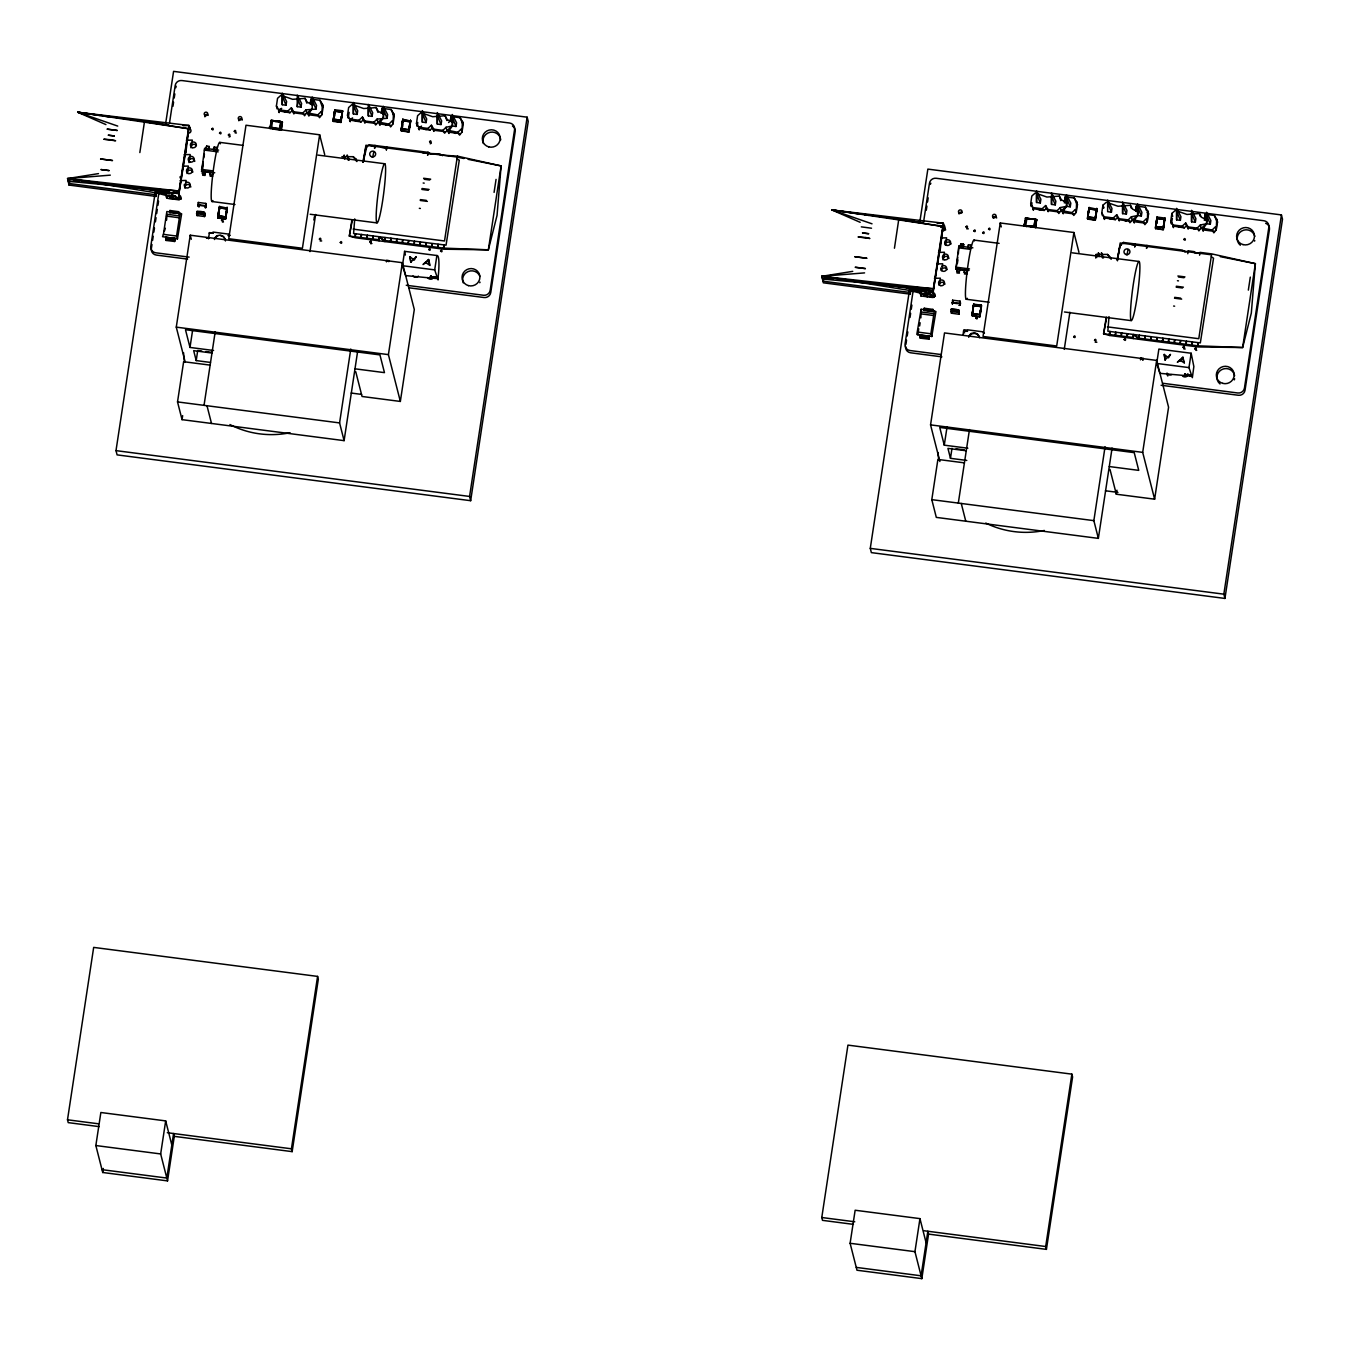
<?xml version="1.0" encoding="UTF-8"?>
<svg xmlns="http://www.w3.org/2000/svg" width="1350" height="1350" viewBox="0 0 1350 1350"><rect width="100%" height="100%" fill="white"/><g stroke="black" fill="none" stroke-linecap="round" stroke-linejoin="round"><path stroke-width="1.5" d="M282.268 104.726L282.285 96.204L286.048 105.216L282.268 104.726L282.302 93.234L286.605 101.537L286.048 105.216M297.236 106.667L297.253 98.145L301.016 107.156L297.236 106.667L297.793 102.988M312.204 108.608L307.344 112.826L308.931 116.066L308.728 113.721L312.204 108.608L312.221 100.086L315.984 109.097L306.011 109.856L302.839 112.961L293.76 111.78L291.364 107.831L287.871 111.021L278.792 109.839L276.413 105.992L277.543 98.314L281.002 95.242L292.646 99.326L305.049 98.364L307.176 102.161L312.761 104.929L310.939 99.124L320.017 100.305L322.363 104.153L323.173 107.021L321.907 114.682L319.511 117.72L317.807 114.902L306.754 112.742L304.543 115.779L302.839 112.961M353.363 113.94L353.379 105.418L357.142 114.429L353.363 113.94L353.396 102.448L357.699 110.751L357.142 114.429M368.331 115.881L368.348 107.359L372.111 116.37L368.331 115.881L368.364 104.389L372.668 112.691L372.111 116.37M422.331 122.124L422.331 113.602L426.111 122.614L422.331 122.124L422.364 110.633L426.668 118.952L426.111 122.614M437.299 124.065L437.299 115.543L441.062 124.554L437.299 124.065L437.333 112.573L441.636 120.876L441.062 124.554M1036.547 202.466L1036.547 193.928L1040.327 202.956L1036.547 202.466L1036.581 190.974L1040.884 199.277L1040.327 202.956M1051.515 204.407L1051.515 195.868L1055.278 204.896L1051.515 204.407L1051.549 192.898L1055.852 201.218L1055.278 204.896M1122.609 213.621L1122.626 205.082L1126.389 214.093L1122.609 213.621L1122.643 202.112L1126.946 210.431L1126.389 214.093M1176.609 219.864L1176.609 211.343L1180.372 220.354L1176.609 219.864L1176.643 208.373L1180.929 216.675L1180.372 220.354M1191.578 221.805L1191.578 213.283L1195.341 222.294L1191.578 221.805L1191.611 210.313L1195.897 218.616L1195.341 222.294M983.441 332.049L983.694 333.197M432.405 277.847L432.202 276.834L432.911 277.965M1186.971 375.84L1186.481 374.574L1187.511 375.907A3.578 3.476 -14.3 0 1 1182.533 376.009M205.791 207.461L205.571 207.512A13.348 12.943 -14.3 0 1 204.947 207.579L205.943 207.461L205.791 203.428L198.315 202.449L198.737 206.618A13.348 12.943 -14.3 0 0 199.344 206.854M960.559 302.923L960.154 305.201L960.069 301.151L952.594 300.189L952.408 304.104M165.847 238.191L174.42 240.131L165.611 239.068L174.521 238.359L174.673 241.481L165.966 240.418L165.847 237.246L174.656 238.461L174.757 240.182L166.067 239.051L165.847 237.246M185.828 152.803L188.983 127.44L190.299 128.385L189.017 125.466L77.676 112.219L105.924 124.588M920.126 335.914L928.699 337.854L919.89 336.791L928.8 336.099L928.935 339.204L920.244 338.141L920.126 334.969L928.918 336.184L929.019 337.922L920.346 336.774L920.126 334.969M940.106 250.526L943.262 225.163L944.578 226.125L940.663 227.34M217.991 215.932L219.206 207.832L226.884 208.879L225.653 216.878L217.991 215.932L219.206 207.832L226.884 208.879M401.389 128.824L402.604 120.724L410.282 121.77L409.033 129.752L401.389 128.824L402.604 120.724L410.282 121.77L409.033 129.752L401.406 128.722M1087.678 216.996L1088.876 208.896L1096.554 209.942L1095.322 217.924L1087.678 216.996L1088.876 208.896L1096.554 209.942L1095.322 217.924L1087.678 216.894M198.315 202.449L198.399 206.482A13.348 1.249 -82.6 0 1 198.011 204.863L198.214 204.812A13.348 12.943 -14.3 0 0 205.116 205.723L205.419 205.791A13.348 1.249 -82.6 0 0 205.858 207.478L206.28 205.183M272.312 128.199L270.962 127.339L280.395 128.571L281.391 130.039L279.315 129.769M1026.523 226.581L1024.279 225.602L1035.484 227.053L1036.614 219.578L1025.409 218.126L1024.279 225.602L1034.657 226.294L1035.653 227.762L1036.614 219.578L1034.623 220.523M1034.589 226.935L1035.484 227.053M187.852 170.741L188.393 166.067L182.436 166.219M272.616 120.589L280.851 121.601L279.737 129.127L271.468 128.014L272.616 120.589L280.851 121.601L279.737 129.127L271.468 128.014M942.131 268.464L942.671 263.79L936.714 263.942M189.607 159.199L190.164 154.541L184.207 154.676M943.869 256.939L944.426 252.264L938.469 252.416M185.541 185.085L186.114 180.444L180.174 180.596M191.768 144.771L192.324 140.096L186.384 140.248M227.273 208.153L225.619 219.071L217.789 217.367L219.442 206.449L227.273 208.153L225.619 219.071L217.957 218.076L219.611 207.157M225.45 218.363L227.104 207.444L225.45 218.363L225.315 216.911M341.331 120.386L341.027 122.411L333.18 120.707L334.834 109.789L342.495 110.767L341.027 122.411L333.366 121.416L334.834 109.789L334.716 112.506M340.841 121.686L342.495 110.767L340.841 121.686L340.723 120.251M409.506 124.622L409.016 131.963L401.169 130.258L402.84 119.34L410.67 121.044L409.016 131.963L401.355 130.967L402.84 119.34L401.355 130.967M408.831 131.254L410.501 120.336L408.831 131.254L408.712 129.803M939.819 282.825L940.376 278.168L934.436 278.336M946.029 242.494L946.603 237.836L940.663 237.988M975.814 305.134L981.551 305.893L979.897 316.811L972.051 315.107L972.169 314.162L973.721 304.189L981.366 305.168L979.897 316.811L972.236 315.816L973.721 304.189L972.236 315.816L973.131 313.875M979.712 316.086L981.366 305.168L979.712 316.086L980.201 314.786M1096.959 209.216L1095.306 220.134L1087.459 218.43L1089.112 207.512L1096.959 209.216L1095.306 220.134L1087.644 219.139L1089.112 207.512M1095.12 219.426L1096.774 208.507L1095.12 219.426L1095.002 217.974M1164.949 218.767L1163.295 229.686L1155.448 227.981L1155.566 227.053L1157.102 217.063L1164.763 218.059L1163.295 229.686L1155.634 228.69L1157.102 217.063L1157.034 223.239M1163.109 228.977L1164.763 218.059L1163.109 228.977L1162.991 227.526M1095.711 258.036L1096.149 254.441L1107.456 254.424L1110.797 257.766M204.998 174.302L205.369 171.349L204.998 174.302L202.483 173.829L202.838 171.028L202.483 173.829M212.49 175.281L212.844 172.328L212.49 175.281L209.959 174.791L210.313 171.99L209.959 174.791M959.276 272.042L959.647 269.089L959.276 272.042L956.745 271.552L957.099 268.751L956.745 271.552M966.752 273.004L967.123 270.051L966.752 273.004L964.237 272.531L964.592 269.73L964.237 272.531M920.869 317.858L921.122 309.268L934.352 310.989L930.859 333.788L932.141 336.386L917.949 334.817L918.709 328.759M208.845 149.226L209.216 146.475L206.702 146.053C203.968 149.664 210.651 150.66 209.216 146.475M216.321 150.188L216.692 147.454L214.194 147.032C211.444 150.643 218.126 151.622 216.692 147.454M963.107 246.949L963.478 244.215L960.981 243.793C958.23 247.404 964.912 248.383 963.478 244.215M970.971 245.177L970.599 247.927L970.971 245.177L968.456 244.755L968.068 247.59L968.456 244.755M186.03 149.58L178.993 193.202L179.466 198.669L169.476 198.349L170.927 195.581M197.151 215.46L197.741 213.249A13.348 12.943 -14.3 0 1 204.576 214.127L204.846 214.093A13.348 1.249 -82.6 0 0 204.424 212.456L196.931 211.494L196.611 213.739L197.032 215.544L204.559 216.523L204.913 214.262L204.457 216.456M206.314 148.888L206.702 146.053M213.789 149.867L214.194 147.032M940.292 247.32L933.272 290.925L933.744 296.409L923.737 296.089L925.931 291.921L933.744 296.409L932.918 291.431L943.296 223.189L831.954 209.959L860.186 222.311M952.661 310.939L951.412 313.183L952.02 310.973A13.348 12.943 -14.3 0 1 958.854 311.867L958.838 314.246L951.412 313.183L951.21 309.234L958.922 310.23L958.736 314.196M960.576 246.628L960.981 243.793M174.673 241.481L175.146 238.106M205.875 207.461L205.791 203.428M321.266 111.831L321.907 114.682L322.363 104.153L323.173 107.021M387.079 118.311L383.316 109.299L383.299 117.821L378.439 122.04L388.901 124.116L390.606 126.934L393.002 123.896L393.474 113.366L391.112 109.519L382.033 108.338L381.189 112.793L383.856 114.142L383.299 117.821L379.823 122.934L380.025 125.28L378.439 122.04L375.637 124.993L373.933 122.175L364.854 120.994L362.458 117.045L358.965 120.234L349.886 119.053L347.507 115.189L348.637 107.528L352.097 104.456L363.741 108.54L376.144 107.578L378.27 111.375L383.856 114.142L383.332 106.329L387.636 114.632L387.079 118.311L377.106 119.07L373.933 122.175M452.824 122.327L451.001 116.539L451.119 120.909L450.157 120.977L452.824 122.327L452.301 114.514L456.604 122.816L456.03 126.495L452.267 126.006L447.39 130.224L448.993 133.464L448.791 131.119L452.267 126.006L452.824 122.327L447.238 119.559L445.112 115.762L432.709 116.724L421.065 112.658L417.589 115.712L416.475 123.39L418.854 127.254L427.933 128.419L431.409 125.229L433.822 129.195L442.901 130.359L444.606 133.194L447.39 130.224L457.852 132.3L459.574 135.135L461.97 132.097L462.426 121.568L460.08 117.703L451.001 116.539L450.157 120.977L448.571 122.529M928.935 339.204L929.424 335.846M952.425 303.851A13.348 1.249 -82.6 0 1 952.29 302.602L952.493 302.535A13.348 12.943 -14.3 0 0 959.394 303.446L959.664 303.48A13.348 1.249 -82.6 0 0 960.137 305.201L960.069 301.151M1064.205 202.787L1067.04 202.669L1066.517 194.839L1070.82 203.158L1070.246 206.82L1066.483 206.347L1061.606 210.549L1063.209 213.789L1063.007 211.461L1066.483 206.347L1067.04 202.669L1061.454 199.884L1059.328 196.088L1046.925 197.049L1035.281 192.982L1031.805 196.054L1030.691 203.715L1033.071 207.579L1042.149 208.761L1045.626 205.554L1048.039 209.52L1057.118 210.684L1058.822 213.519L1061.016 210.482L1072.069 212.625L1073.79 215.46L1076.186 212.422L1076.642 201.893L1074.296 198.028L1065.217 196.864L1064.374 201.302L1067.243 203.209M1138.134 211.866L1136.312 206.078L1136.447 210.448L1135.468 210.516L1138.134 211.866L1137.611 204.053L1141.914 212.355L1141.358 216.034L1137.578 215.544L1132.701 219.763L1134.304 223.003L1134.101 220.674L1137.578 215.544L1138.134 211.866L1132.549 209.098L1130.422 205.301L1118.019 206.263L1106.376 202.196L1102.916 205.251L1101.786 212.929L1104.165 216.793L1113.244 217.957L1116.72 214.768L1119.133 218.734L1128.212 219.898L1129.916 222.733L1132.701 219.763L1143.18 221.839L1144.884 224.674L1147.281 221.636L1147.736 211.106L1145.391 207.242L1136.312 206.078L1135.468 210.516L1138.337 212.406M1204.251 220.202L1207.103 220.067L1206.579 212.254L1210.866 220.556L1210.309 224.235L1206.546 223.746L1201.669 227.964L1203.272 231.204L1203.053 228.859L1206.546 223.746L1207.103 220.067L1201.517 217.282L1199.391 213.502L1186.987 214.447L1175.344 210.381L1171.868 213.452L1170.737 221.113L1173.133 224.977L1182.195 226.159L1185.688 222.969L1188.084 226.918L1197.163 228.099L1198.884 230.918L1201.078 227.88L1212.131 230.04L1213.853 232.858L1216.232 229.821L1216.704 219.291L1214.359 215.443L1205.28 214.262L1204.419 218.717L1207.305 220.607M403.076 267.671L405.641 275.602L435.375 278.454L436.472 276.952M1190.751 374.676L1189.654 375.975L1190.599 374.794M197.032 215.544L197.421 213.131A13.348 1.249 -82.6 0 0 196.999 211.494L197.286 211.461A13.348 12.943 -14.3 0 1 204.12 212.338L204.913 214.262L203.496 213.773M213.637 173.019L201.589 171.467L204.609 148.297L218.616 150.12M226.834 208.828L225.653 216.878L218.008 215.831M342.242 112.168L341.044 120.201L333.399 119.273L334.614 111.156L342.276 112.219L341.044 120.201L333.416 119.171L334.614 111.156L342.276 112.219M967.916 270.759L955.868 269.19L958.888 246.038L972.877 247.843M981.112 306.568L979.914 314.601L972.27 313.673L973.485 305.556L981.163 306.619L979.914 314.601L972.287 313.571L973.485 305.556L981.163 306.619M1033.999 226.868L1035.129 219.341L1026.894 218.329L1025.747 225.737L1033.999 226.868L1035.129 219.341M1164.51 219.442L1163.312 227.492L1155.668 226.547L1156.882 218.447L1164.544 219.493L1163.312 227.492L1155.668 226.446L1156.882 218.447L1164.544 219.493M139.843 152.567L144.484 121.652L168.767 124.807M163.434 234.36L166.843 211.545L180.073 213.249L181.643 213.823L177.457 238.882L162.54 236.672L163.434 234.36L176.58 236.047L177.457 238.882M894.442 248.231L898.763 219.392L923.029 222.547M917.949 334.817L916.819 334.412L921.122 309.268M156.6 192.324L155.976 196.425L69.036 185.068L69.66 180.984M165.662 123.474L173.576 71.364L527.141 117.18L528.221 121.432L470.661 500.698L117.096 454.882L115.999 450.63L155.233 192.24M158.912 192.729L150.778 246.358A5.889 5.721 -14.3 0 0 155.722 252.788L189.135 257.124M169.56 122.597L175.196 85.455A5.889 5.721 -14.3 0 1 181.879 80.544L509.625 123.019A5.889 5.704 -14.3 0 1 514.586 129.431L490.168 290.334A5.889 5.704 -14.3 0 1 483.486 295.262L406.249 285.255M151.976 244.502L151.352 248.636A5.889 5.721 -14.3 0 0 156.313 255.066L187.616 259.116M152.601 240.384L153.225 236.25M153.849 232.132L154.474 227.998M155.419 221.822L156.043 217.688M156.668 213.57L157.292 209.436M157.933 205.318L158.557 201.184M172.952 106.296L173.576 102.178M174.201 98.044L174.842 93.926M165.358 228.268L164.447 231.036M165.966 240.418L166.472 237.06M169.476 198.349L171.669 194.197L179.466 198.669L178.639 193.708L189.017 125.466L182.976 125.702M185.102 361.749L176.276 327.139L190.232 235.204L402.368 262.693L414.298 309.504L400.343 401.439L362.053 396.478L355.725 371.655M202.314 170.876L203.226 164.852M99.157 1126.626L68.226 1122.626L67.5 1119.791L93.673 947.396L317.587 976.404L318.313 979.239L292.157 1151.634L174.285 1136.362L173.576 1133.528L166.809 1178.061L101.992 1169.657M357.48 352.401L344.098 440.64L182.047 419.648L177.525 401.912L183.634 361.699L210.144 365.124M213.57 350.494L189.996 347.439L192.493 331.02M208.491 238.815L209.419 232.656L212.996 232.976M182.047 419.648L182.655 415.631M210.482 362.441L196.206 360.585L197.724 350.527L201.808 351.067M219.341 208.98L217.957 218.076L219.358 212.625M204.036 405.354L215.19 331.847M174.285 1136.362L167.535 1180.896L102.718 1172.492L95.85 1145.543L100.862 1112.501L165.679 1120.905L171.821 1145.019M102.718 1172.492L103.326 1168.459M270.692 126.225C264.769 127.912 280.699 131.034 281.205 129.33L282.336 121.854L271.148 120.403L270.186 128.588L271.148 120.403L282.336 121.854L281.391 130.039M280.294 129.144L281.205 129.33M280.344 122.799L282.336 121.854M301.016 107.156L301.573 103.478L297.27 95.175L297.675 101.031M315.984 109.097L316.541 105.418L312.238 97.116L312.508 101.014M167.535 1180.896L160.667 1153.946L165.679 1120.905M319.646 134.781L302.417 248.265L228.757 238.731L245.987 125.229L319.646 134.781L324.709 154.643M309.977 251.623L315.613 214.481M335.019 110.498L333.366 121.416L333.669 119.408M334.766 115.965L334.834 109.789M340.993 118.513L342.377 113.501M354.729 218.903L353.582 233.499L446.057 245.16L459.27 160.194L457.076 159.047L457.515 156.161L440.117 154.98M363.42 161.612L365.918 145.243L457.245 157.072L444.521 240.975L353.177 229.146M344.098 440.64L339.576 422.921L350.781 349.026M386.37 149.884L386.809 146.998L386.353 149.833M378.743 239.709L379.181 236.841L379.012 240.823L378.743 239.709L349.329 236.098L351.979 219.662M402.502 127.238L403.026 123.795M400.343 401.439L388.412 354.628L402.368 262.693M404.595 251.336L402.418 265.697L434.7 269.882L438.092 279.923L437.788 277.02C437.619 284.715 441.028 254.576 436.894 255.521L404.595 251.336L405.388 255.032M292.157 1151.634L291.431 1148.799L317.587 976.404M434.7 269.882L436.894 255.521M494.083 192.392L496.057 179.398M470.661 500.698L469.581 496.446L527.141 117.18M919.941 221.198L927.855 169.104L1281.42 214.92L1282.5 219.172L1224.939 598.438L871.358 552.623L870.278 548.37L909.495 289.963M852.744 271.35L821.88 276.311L823.314 282.808L910.254 294.148L910.879 290.048M913.191 290.452L905.04 344.098A5.889 5.721 -14.3 0 0 910.001 350.527L941.321 354.577M923.518 222.396L929.475 183.195A5.889 5.704 -14.3 0 1 936.141 178.268L1263.904 220.742A5.889 5.704 -14.3 0 1 1268.865 227.171L1244.447 388.074A5.889 5.704 -14.3 0 1 1237.764 392.985L1162.603 383.248M905.934 344.301L906.559 340.166M907.183 336.049L907.824 331.931M910.001 317.486L910.642 313.352M911.267 309.234L911.891 305.1M926.286 210.212L926.91 206.094M927.551 201.96L928.176 197.843M919.637 326.008L920.126 322.768M920.244 338.141L920.751 334.8M939.887 461.514L930.555 424.879L944.511 332.927L1156.646 360.416L1168.577 407.227L1154.621 499.179L1116.315 494.218L1109.987 469.395M957.369 263.419L957.892 259.959M853.436 1224.366L822.504 1220.349L821.779 1217.514L847.935 1045.119L1071.866 1074.144L1072.592 1076.979L1046.419 1249.374L928.564 1234.103L927.838 1231.251L921.088 1275.801L856.271 1267.397M1112.079 448.082L1098.36 538.38L936.309 517.388L931.804 499.652L937.896 459.422L964.423 462.864M967.849 448.217L944.274 445.163L947.076 426.701M963.073 334.496L963.698 330.396L966.482 330.446M966.786 460.434L950.467 458.325L952.003 448.267M1000.249 222.969L983.036 336.454L1056.696 346.005L1073.908 232.504L1000.249 222.969L1001.261 226.935M958.314 503.077L969.469 429.57M928.564 1234.103L921.814 1278.636L856.98 1270.232L850.112 1243.283L855.141 1210.241L919.957 1218.628L926.1 1242.759M1024.464 226.311L1025.308 220.708M1026.287 218.177L1025.595 218.835L1029.324 219.324M921.814 1278.636L914.946 1251.669L919.957 1218.628M1064.256 349.363L1069.892 312.221M1089.298 208.221L1087.644 219.139L1088.522 217.131M1111.421 212.169L1107.658 203.141L1107.641 211.68L1111.421 212.169L1111.978 208.491L1107.675 200.171L1107.945 204.086M1109.008 316.642L1107.844 331.223L1200.336 342.9L1213.532 258.221L1211.355 256.77M1117.479 260.82L1120.179 242.983L1211.524 254.812L1198.783 338.715L1107.456 326.869M1199.559 255.201L1199.998 252.366L1211.794 253.901L1255.382 263.655L1251.315 313.116L1242.641 347.541L1198.108 346.95L1109.717 335.492L1110.291 331.695M1134.743 246.847L1135.181 243.979L1134.743 246.797M1098.36 538.38L1093.854 520.644L1105.059 446.766M1133.004 337.449L1133.443 334.564L1133.291 338.546L1133.004 337.449L1103.591 333.821L1106.241 317.385M1155.634 228.69L1157.287 217.772M1116.315 494.218L1116.939 490.185M1154.621 499.179L1142.691 452.368L1156.646 360.416M1185.199 374.203L1185.84 375.705L1185.266 373.866L1184.169 375.486L1159.92 373.343L1156.697 363.437L1158.874 349.059L1191.156 353.244L1193.856 366.542L1192.354 377.663L1188.979 367.605L1191.156 353.244M1187.781 253.716L1188.219 250.847L1194.109 251.606L1196.842 253.412M1046.419 1249.374L1045.693 1246.522L1071.866 1074.144M1191.831 376.296L1192.067 374.743C1192.472 377.038 1189.89 376.836 1190.835 375.064M1248.345 290.115L1250.319 277.121M1224.939 598.438L1223.842 594.169L1281.42 214.92M176.58 236.047L180.073 213.249M198.467 206.499L198.754 204.204M204.559 216.523L204.373 212.456M457.076 158.996L457.515 156.161L501.103 165.915L497.053 215.376L488.362 249.817L443.846 249.21L355.455 237.769L349.329 236.098L352.384 219.679M958.838 314.246L958.686 310.179A13.348 1.249 -82.6 0 1 959.124 311.833L956.441 311.158M349.127 112.371L348.199 118.125L347.507 115.189M417.774 122.479L417.167 126.309L416.475 123.39M1031.991 202.804L1031.383 206.634L1030.691 203.715M1172.357 218.295L1171.446 224.049L1170.737 221.113M174.909 213.368L178.521 213.013L169.712 212.693L169.965 210.499L178.622 211.68L178.976 213.047M201.589 171.467L203.158 161.764M203.782 157.882L204.407 154.001M932.664 311.546L923.94 309.859L924.244 308.222L932.901 309.403L933.255 310.787M955.868 269.19L957.741 257.563M958.365 253.682L958.888 246.038M1143.079 359.876L1143.264 358.442L1140.936 358.138L1140.412 359.707M394.267 116.235L393.474 113.366L394.267 116.235L393.002 123.896L392.361 121.044M388.817 261.681L388.986 260.702L386.674 260.398L386.488 261.394M463.236 124.436L462.426 121.568L463.236 124.436L461.97 132.097L461.329 129.229M1077.452 204.761L1076.642 201.893L1077.452 204.761L1076.186 212.422L1075.545 209.571M1148.546 213.975L1147.736 211.106L1148.546 213.975L1147.281 221.636L1146.639 218.784M1142.758 360.011L1143.264 358.442M1217.514 222.159L1216.704 219.291L1217.514 222.159L1216.232 229.821L1215.608 226.969M434.632 276.784L433.688 277.391L434.818 276.632L434.514 278.218M166.877 215.646L166.59 220.134M386.471 261.832L386.691 260.584L388.986 260.702M931.736 336.606L935.921 311.546L934.352 310.989M1140.75 359.573L1140.936 358.138M178.386 213.823L178.622 211.68M932.614 310.989L932.901 309.403M363.082 162.236L366.643 147.352M1106.662 317.419L1103.591 333.821L1109.717 335.492M1117.361 259.959L1119.656 247.657M219.881 209.182L219.442 206.449M226.952 208.238L227.104 207.444M342.495 110.767L341.769 111.493M403.279 122.057L402.84 119.34M410.349 121.129L410.501 120.336M973.586 306.906L973.721 304.189M981.366 305.168L980.64 305.893M1096.622 209.301L1096.774 208.507M1156.984 219.797L1157.102 217.063M1164.645 218.919L1164.763 218.059M310.095 103.579L310.939 99.124L311.074 103.511L310.095 103.579L312.761 104.929M372.701 157.224L373.764 151.892M1126.98 254.948L1128.026 249.615M362.796 162.219L365.766 147.876L369.124 144.72L428.051 152.347L430.768 154.153M1117.074 259.942L1120.028 245.599L1121.192 245.093M272.025 120.521L271.148 120.403M209.284 233.314L212.102 232.757M966.229 330.531L963.698 330.396L964.626 332.927M1119.842 246.088L1123.403 242.443L1182.33 250.087L1185.047 251.876M69.356 182.182L68.985 183.482L155.942 194.754L156.313 193.455M188.983 127.44L178.993 193.202L155.182 191.768L155.942 194.754L155.098 192.645L67.601 178.571L69.036 185.068M823.635 279.923L823.264 281.222L910.221 292.494L910.592 291.178M943.262 225.163L933.272 290.925L909.461 289.491L910.221 292.494L909.377 290.385L821.88 276.311L823.264 281.222L823.213 279.096L833.49 278.893M278.792 109.839L279.18 112.506L278.792 109.839L281.61 108.371M1032.733 208.575L1033.071 207.579L1033.459 210.229L1032.733 208.575L1044.208 210.465L1046.368 208.507L1045.626 205.554M1103.844 217.789L1104.165 216.793L1104.553 219.442L1103.844 217.789L1115.303 219.679L1117.463 217.721L1116.72 214.768M1172.796 225.973L1173.133 224.977L1173.504 227.627L1172.796 225.973L1184.254 227.88L1186.414 225.906L1185.688 222.969M430.211 143.792L431.325 143.201M430.515 277.087L430.971 276.041L431.561 277.965L430.937 276.463M1184.794 374.811L1185.233 373.764L1185.671 375.671L1184.169 375.486M923.737 296.089L925.931 291.921L909.377 290.385L910.254 294.148M410.67 121.044L410.366 123.053M341.786 113.417L342.681 111.493L334.699 110.582M229.028 137.008L230.175 136.502M966.668 228.808L968.321 228.842M1095.204 342.191L1096.858 342.242M320.119 240.975L321.688 240.958M1026.591 225.939C1024.768 226.733 1022.034 223.341 1025.308 224.37M429.891 277.746L430.971 276.126L431.207 277.358M430.971 276.041L429.857 277.611L431.392 277.948M1185.233 373.764L1184.338 375.502L1190.7 375.924M217.789 217.367L217.907 216.506M333.18 120.707L333.315 119.846M401.169 130.258L401.304 129.398M972.051 315.107L972.169 314.162M1087.459 218.43L1087.594 217.569M1155.448 227.981L1155.566 227.053M370.609 243.675L371.908 243.54M214.566 238.174L216.81 235.744L220.421 235.052L223.425 236.436L225.146 239.338M968.844 335.897L971.089 333.467L974.7 332.775L977.687 334.159L979.425 337.061M410.805 262.153L416.239 256.652L414.264 260.111L409.961 256.719L410.805 262.153L409.961 256.719M1165.084 359.876L1170.501 354.375L1168.526 357.834L1164.24 354.442L1165.084 359.876L1164.24 354.442M1183.849 348.992L1185.199 348.992M317.807 114.902L320.979 111.797M388.901 124.116L392.074 121.011M442.901 130.359L446.074 127.254L452.267 126.006L452.267 117.484L456.03 126.495M457.852 132.3L461.042 129.195M1057.118 210.684L1060.29 207.579L1066.483 206.347L1066.483 197.809L1070.246 206.82M1072.069 212.625L1075.258 209.52M1128.212 219.898L1131.384 216.793L1137.578 215.544L1137.594 207.023L1141.358 216.034M1143.18 221.839L1146.353 218.734M1197.163 228.099L1200.336 224.994L1206.546 223.746L1206.546 215.207L1210.309 224.235M1212.131 230.04L1215.304 226.935M425.385 262.406L423.073 264.566L428.608 259.504L430.093 265.477L425.385 262.406L425.621 263.351L428.608 259.504L429.401 264.735M1179.664 360.129L1179.9 361.074L1182.887 357.227L1183.68 362.475L1179.664 360.129L1177.352 362.306L1182.887 357.227L1184.372 363.218M281.492 108.692L278.471 110.835L289.929 112.742L292.089 110.767L291.364 107.831M352.586 117.906L349.566 120.049L350.274 121.719L349.886 119.053L349.566 120.049L361.024 121.956L363.184 119.981L362.458 117.045M421.554 126.107L418.517 128.25L419.243 129.904L418.854 127.254L418.517 128.25L429.992 130.14L432.152 128.182L431.409 125.229M235.187 132.958L236.402 132.992M222.429 222.092L223.442 221.974M270.675 127.71L270.877 127.912M270 127.879L270.962 127.339M1024.279 225.602L1025.241 225.079M1195.897 350.325L1196.741 350.325M1147.011 212.119L1148.259 213.924M966.668 330.632L963.698 330.396M155.976 196.425L155.098 192.645L170.623 196.543L175.432 195.716M909.377 290.385L924.902 294.266L929.711 293.456M98.483 173.61L67.601 178.571L68.985 183.482L68.934 181.356L79.211 181.17M1034.64 220.607L1036.8 220.286M959.226 305.336L959.85 305.235A13.348 12.943 -14.3 0 1 959.209 305.302M198.382 213.216L197.066 211.596M209.419 232.656L212.001 232.959M205.47 205.656L197.961 204.694M959.749 303.396L952.239 302.417M110.312 175.146L67.601 178.571L178.639 193.708M864.574 272.886L821.88 276.311L932.918 291.431M381.189 112.793L382.168 112.725L382.033 108.338L383.856 114.142M227.931 235.575L229.433 235.457L229.213 234.191L212.979 232.065L213.216 233.364M937.254 223.442L943.296 223.189L944.578 226.125L941.524 225.754M341.887 156.701L353.194 156.684L356.383 159.452L355.219 158.912L356.906 161.561L353.194 156.684M983.475 331.898L967.258 329.788L967.494 331.087L963.562 331.037L967.461 331.391M202.635 175.247L205.183 175.416M210.127 176.209L212.676 176.394M956.914 272.97L959.462 273.156M964.406 273.949L966.938 274.118M958.652 310.179L958.399 310.078A13.348 12.943 -14.3 0 0 951.564 309.184L951.412 309.218A13.348 1.249 -82.6 0 1 951.699 310.871L951.227 309.218M68.934 181.356L140.67 188.072M144.72 188.376L179.162 191.042L67.601 178.571L168.682 191.852M823.213 279.096L898.999 286.116M903.049 286.419L933.424 288.765L821.88 276.311L933.272 290.925L923.181 289.659M214.447 147.673L217.012 147.909M961.234 244.434L963.799 244.671M155.098 192.645L169.594 193.995M166.826 214.245L179.364 215.865M166.539 216.118L179.078 217.738M921.105 311.968L933.643 313.605M920.734 313.841L933.272 315.461M1140.767 359.134L1143.096 359.404M1025.747 225.737L1033.965 226.766M134.595 187.599L168.902 191.919M172.952 192.443L178.993 193.202L172.817 192.392M888.874 285.323L919.147 289.153M402.688 120.133L408.763 120.791M432.152 128.182L433.485 130.191L445.213 131.709M448.453 132.131L460.181 133.65M1186.414 225.906L1187.764 227.914L1199.492 229.433M1202.732 229.854L1214.46 231.373M292.089 110.767L293.439 112.776L305.168 114.294M308.407 114.716L320.136 116.235M363.184 119.981L364.534 121.989L376.262 123.508M379.502 123.93L391.23 125.449M1046.368 208.507L1047.701 210.516L1059.429 212.034M1062.669 212.456L1074.397 213.975M1117.463 217.721L1118.812 219.729L1130.524 221.248M1133.764 221.67L1145.492 223.189M1025.409 218.126L1036.614 219.578M275.062 121.601L282.521 122.563M371.368 146.07L375.3 146.576M381.189 147.352L385.121 147.859M422.432 152.685L426.364 153.208M428.338 153.461L439.83 153.883L442.564 155.672M1131.536 244.569L1135.468 245.076M1182.6 251.184L1186.532 251.691M1194.396 252.72L1200.285 253.479M219.763 142.374L242.747 145.344M317.925 155.098L384.767 163.755A29.835 2.784 -82.6 0 1 381.274 208.845A29.835 2.784 -82.6 0 1 376.616 207.411A29.835 2.784 -82.6 0 1 384.767 163.755M974.042 240.097L999.101 243.354M1072.204 252.821L1139.046 261.478A29.835 2.784 -82.6 0 1 1135.553 306.568A29.835 2.784 -82.6 0 1 1130.895 305.151A29.835 2.784 -82.6 0 1 1139.046 261.478M117.214 130.444L107.021 129.127L117.231 130.477M861.3 226.868L871.509 228.218M206.229 148.618L208.761 148.939M213.722 149.58L216.253 149.918M960.508 246.341L963.039 246.679M968.001 247.32L970.532 247.641M204.306 150.086L218.143 151.875M423.613 178.251L430.684 179.179M1177.875 275.991L1184.963 276.902M958.584 247.826L970.431 249.345M424.238 179.28L429.756 180.006M1178.516 277.02L1184.034 277.729M423.174 183.009L424.204 183.144M1177.453 280.733L1178.483 280.868M422.044 188.511L429.114 189.439M1176.322 286.251L1183.393 287.162M421.909 189.439L428.203 190.266M1176.188 287.179L1182.482 287.989M201.454 169.408L213.249 170.927M955.716 267.131L969.486 268.92M202.5 171.129L214.734 172.716M956.779 268.852L969.013 270.439M420.373 199.614L426.381 200.391M957.184 269.038L959.715 269.359M964.659 270L967.191 270.337M1174.635 297.354L1180.642 298.131M420.238 200.458L427.393 201.386M1174.517 298.198L1181.672 299.126M419.327 208.322L420.373 208.457M1173.606 306.045L1174.635 306.18M865.367 268.599L855.174 267.266L865.367 268.566M929.087 292.343L933.086 292.866A2.379 2.312 -14.3 0 1 935.094 295.464A2.379 2.312 -14.3 0 1 932.394 297.456L922.388 296.156A2.379 2.312 -14.3 0 1 920.97 292.326M212.018 201.538L234.984 204.508M310.179 214.262L377.004 222.919M966.279 299.261L989.263 302.248M1064.441 311.985L1131.283 320.642M175.382 196.881L169.374 196.104A2.379 2.312 -14.3 0 0 166.725 197.859M931.669 294.874L923.653 293.844A2.379 2.312 -14.3 0 0 920.936 296.392M218.261 216.067L225.922 217.063M169.661 212.136L178.335 213.249M923.974 310.433L929.188 311.108M917.713 332.083L930.859 333.788M1156.697 363.437L1188.979 367.605M437.552 278.556L436.016 278.539L436.32 277.054M408.915 287.786L484.059 297.523A5.889 5.704 -14.3 0 0 490.742 292.613L515.16 131.709A5.889 5.704 -14.3 0 0 512.46 126.056M941.895 356.856L910.575 352.789A5.889 5.721 -14.3 0 1 905.631 346.359M1161.101 385.256L1238.338 395.263A5.889 5.704 -14.3 0 0 1245.021 390.336L1269.439 229.433A5.889 5.704 -14.3 0 0 1265.642 223.29M176.276 327.139L388.412 354.628M930.555 424.879L1142.691 452.368M354.999 368.82L384.463 372.634L379.941 354.898L185.473 329.704L189.996 347.439M1109.278 466.543L1138.742 470.374L1134.219 452.638L939.752 427.444L944.274 445.163M205.892 351.591L212.001 352.384M956.087 448.791L964.237 449.854M212.018 353.042L193.674 350.663L196.206 360.585M966.296 450.765L947.936 448.386L950.467 458.325M351.186 393.052L361.581 394.402M1105.447 490.776L1117.935 492.396M177.525 401.912L339.576 422.921M931.804 499.652L1093.854 520.644M115.999 450.63L469.581 496.446M870.278 548.37L1223.842 594.169M67.5 1119.791L98.432 1123.791M167.299 1132.717L291.431 1148.799M821.779 1217.514L854.769 1221.784M923.67 1230.711L1045.693 1246.522M95.85 1145.543L160.667 1153.946M850.112 1243.283L914.946 1251.669M950.889 311.462L958.348 312.441M196.611 213.739L204.086 214.701M914.406 221.231L831.954 209.959L872.016 223.813M160.127 123.491L77.676 112.219L117.737 126.09M930.133 296.713L933.93 297.253M175.871 198.973L179.668 199.513M850.298 212.659L831.954 209.959L942.891 226.479L898.763 219.392M854.381 213.266L858.465 213.857M864.574 214.768L868.658 215.376M100.103 115.526L77.676 112.219L188.612 128.739L144.484 121.652M104.186 116.134L108.27 116.741M436.438 278.184L435.122 277.999L436.556 277.324M984.454 333.079L984.217 332.893M229.433 235.457L230.192 235.356M1220.316 256.652L1255.382 263.655L1242.641 347.541L1197.838 345.836L1138.911 338.209L1133.443 334.53L1139.181 339.306M457.802 157.275L463.978 158.507M468.112 159.334L501.103 165.915L488.362 249.817L443.559 248.113L384.632 240.469L379.164 236.79L384.919 241.582M1186.684 375.587L1186.481 374.574L1187.511 375.907M1188.067 374.406C1189.451 376.279 1189.299 374.996 1187.966 375.114L1188.827 375.047L1188.101 374.237M446.917 120.555L445.112 115.762M377.949 112.371L376.144 107.578M306.855 103.157L305.049 98.364M1182.195 226.159L1184.254 227.88M1113.244 217.957L1115.303 219.679M1042.149 208.761L1044.208 210.465M427.933 128.419L429.992 130.14M358.965 120.234L361.024 121.956M287.871 111.021L289.929 112.742M924.902 294.266L927.298 296.949L925.931 291.921M170.623 196.543L173.019 199.209L172.108 195.868M1107.456 254.424L1111.185 259.284M1217.211 222.126L1214.359 215.443M1077.165 204.727L1074.296 198.028M462.949 124.386L460.08 117.703M393.981 116.201L391.112 109.519M321.823 105.097L322.886 106.987M179.938 176.884L181.423 180.495M1103.524 257.867L1101.431 252.737L1102.545 257.985M349.245 160.127L347.152 154.997L348.266 160.262M1187.764 227.914L1188.219 229.095L1188.084 226.918M1118.812 219.729L1119.251 220.911L1119.133 218.734M1047.701 210.516L1048.157 211.697L1048.039 209.52M433.485 130.191L433.941 131.372L433.822 129.195M364.534 121.989L364.973 123.171L364.854 120.994M293.439 112.776L293.878 113.974L293.76 111.78M1145.391 207.242L1146.471 210.499M320.017 100.305L321.637 105.165M1099.423 255.926L1098.377 252.754L1098.984 256.753M345.144 158.186L344.115 155.031L344.706 159.03M1199.391 213.502L1200.353 216.54M1130.422 205.301L1131.384 208.339M1059.328 196.088L1060.779 200.644M1171.868 213.452L1172.678 216.388M1102.916 205.251L1103.709 208.187L1103.203 205.301M169.83 211.899L170.066 212.76M1200.336 224.994L1201.078 227.88M1188.219 250.847L1188.506 251.944M1131.384 216.793L1132.11 219.696M1123.403 242.443L1123.672 243.557M1073.908 232.504L1078.971 252.366M1060.29 207.579L1061.016 210.482M961.267 503.466L965.773 521.201M446.074 127.254L446.799 130.157M377.106 119.07L377.848 121.956M306.011 109.856L306.754 112.742M190.232 235.204L191.278 239.271M206.989 405.743L211.511 423.461M952.594 300.189L953.033 301.944M178.521 213.013L178.74 213.907M1101.786 212.929L1102.478 215.848M276.413 105.992L277.104 108.911M1096.149 254.441L1096.858 257.496M924.244 308.222L924.564 309.757M169.965 210.499L170.286 212.018M290.081 432.726A89.539 86.788 -14.3 0 1 229.922 424.541M184.562 362.306A89.539 86.788 -14.3 0 1 183.583 352.721M212.929 200.576A29.835 2.784 -82.6 0 1 213.199 171.129A29.835 2.784 -82.6 0 1 220.371 143.809M220.607 235.727A5.67 5.501 -14.3 0 1 225.433 240.958M214.414 239.524A5.67 5.501 -14.3 0 1 217.704 236.098M175.77 87.733A5.889 5.721 -14.3 0 1 176.226 86.231M483.334 143.522A8.944 8.674 -14.3 0 1 490.05 132.283A8.944 8.674 -14.3 0 1 500.749 139.793M455.659 133.38A3.291 3.189 -14.3 0 1 454.343 133.026M427.882 128.874A3.291 3.189 -14.3 0 1 424.018 128.908M386.691 125.179A3.291 3.189 -14.3 0 1 385.374 124.824M358.729 120.825A3.291 3.189 -14.3 0 1 355.252 120.842M288.006 111.341A3.291 3.189 -14.3 0 1 283.787 111.375M238.832 120.774A1.789 1.738 -14.3 0 1 242.325 120.032M204.896 116.826A1.789 1.738 -14.3 0 1 205.841 114.581A1.789 1.738 -14.3 0 1 208.17 115.391M188.932 128.486A2.379 2.312 -14.3 0 1 190.941 131.085A2.379 2.312 -14.3 0 1 188.241 133.093M191.042 147.876A2.987 2.902 -14.3 0 1 196.425 145.513M189 162.607A2.987 2.902 -14.3 0 1 191.16 158.676A2.987 2.902 -14.3 0 1 194.738 161.393M187.076 173.543A2.987 2.902 -14.3 0 1 189.321 170.201A2.987 2.902 -14.3 0 1 192.864 172.091M185.693 182.655A2.987 2.902 -14.3 0 1 190.148 184.309A2.987 2.902 -14.3 0 1 187.178 188.004A2.987 2.902 -14.3 0 1 184.427 184.224M185.001 188.291A2.987 2.902 -14.3 0 1 187.245 184.545A2.987 2.902 -14.3 0 1 190.806 187.043M314.246 216.979A8.944 8.674 -14.3 0 1 313.791 219.966M179.398 197.404A2.379 2.312 -14.3 0 1 181.356 199.125M178.824 195.126A2.379 2.312 -14.3 0 1 180.832 197.741A2.379 2.312 -14.3 0 1 178.116 199.732L168.109 198.433A2.379 2.312 -14.3 0 1 166.32 195.126M480.026 282.15A8.944 8.674 -14.3 0 1 479.807 282.724M463.236 282.842A8.944 8.674 -14.3 0 1 468.264 271.485A8.944 8.674 -14.3 0 1 479.858 276.21M418.416 276.126A3.578 3.476 -14.3 0 1 412.965 275.991M432.405 278.826A3.578 3.476 -14.3 0 1 427.646 277.526M968.676 337.264A5.67 5.501 -14.3 0 1 979.594 337.736M930.353 184.326A5.889 5.704 -14.3 0 1 930.876 183.262M1254.774 240.536A8.944 8.674 -14.3 0 1 1254.606 241.127M1240.329 245.211A8.944 8.674 -14.3 0 1 1241.443 231.154A8.944 8.674 -14.3 0 1 1254.808 236.334M1195.408 229.163A3.291 3.189 -14.3 0 1 1193.653 228.808M1181.756 226.851A3.291 3.189 -14.3 0 1 1177.942 226.361M1126.676 220.944A3.291 3.189 -14.3 0 1 1124.888 220.725M1112.805 218.666A3.291 3.189 -14.3 0 1 1108.991 218.16M1041.694 209.453A3.291 3.189 -14.3 0 1 1037.897 208.963M993.127 218.025A1.789 1.738 -14.3 0 1 996.654 217.991M959.04 213.975A1.789 1.738 -14.3 0 1 962.077 212.642M943.785 228.488A2.379 2.312 -14.3 0 1 945.658 229.905M943.211 226.226A2.379 2.312 -14.3 0 1 945.219 228.825A2.379 2.312 -14.3 0 1 942.502 230.816M945.236 245.008A2.987 2.902 -14.3 0 1 951.058 243.962M943.144 259.959A2.987 2.902 -14.3 0 1 945.338 256.433A2.987 2.902 -14.3 0 1 948.932 258.508M941.659 266.406A2.987 2.902 -14.3 0 1 946.401 267.182A2.987 2.902 -14.3 0 1 944.106 271.333A2.987 2.902 -14.3 0 1 940.781 267.992M941.321 270.658A2.987 2.902 -14.3 0 1 947.059 269.629M939.144 285.424A2.987 2.902 -14.3 0 1 944.949 284.192M933.677 295.127A2.379 2.312 -14.3 0 1 935.398 296.257M1220.029 383.957A8.944 8.674 -14.3 0 1 1221.412 369.765A8.944 8.674 -14.3 0 1 1234.642 375.688M1234.609 378.709A8.944 8.674 -14.3 0 1 1234.305 379.89M1171.716 374.608A3.578 3.476 -14.3 0 1 1166.957 373.326M1167.817 375.992A3.578 3.476 -14.3 0 1 1167.126 373.258M967.207 298.299A29.835 2.784 -82.6 0 1 967.326 269.916A29.835 2.784 -82.6 0 1 974.531 240.958M1044.36 530.466A89.539 86.788 -14.3 0 1 985.753 523.058M938.841 460.046A89.539 86.788 -14.3 0 1 937.98 452.52M211.714 129.161C214.076 131.929 213.368 126.073 211.731 129.043M221.518 220.472C224.016 223.172 222.953 217.401 221.535 220.354M228.386 135.034C230.867 137.717 229.888 132.03 228.386 134.916M234.276 131.338C236.858 134.038 235.642 128.132 234.276 131.338M319.41 239.102C321.924 241.852 320.743 236.014 319.41 239.102M340.267 242.561C342.664 245.329 341.752 239.406 340.267 242.494M369.832 241.92C372.279 244.671 371.351 238.764 369.832 241.852M429.587 141.767C432 144.551 431.021 138.611 429.587 141.699M428.76 249.547C431.123 252.332 430.346 246.442 428.76 249.497M440.556 251.083C443.104 253.749 441.923 248.029 440.572 250.965M965.993 226.884C968.558 229.601 967.376 223.712 965.993 226.884M973.789 230.884C976.101 233.702 975.51 227.661 973.789 230.884M975.797 318.195C978.328 320.946 977.147 315.023 975.797 318.195M982.648 232.774C985.011 235.575 984.336 229.601 982.648 232.774M988.554 229.078C991.069 231.829 989.955 225.872 988.554 229.078M1073.689 336.842C1076.136 339.593 1075.207 333.703 1073.689 336.774M1094.529 340.284C1096.976 343.001 1096.014 337.247 1094.546 340.166M1124.094 339.643C1126.592 342.36 1125.546 336.572 1124.111 339.525M1183.022 347.288C1185.486 350.055 1184.541 344.183 1183.039 347.22M1183.849 239.49C1186.414 242.19 1185.199 236.402 1183.866 239.439M1194.817 348.823C1197.382 351.523 1196.235 345.6 1194.817 348.823M219.51 133.144C222.007 135.827 221.046 130.072 219.527 133.026M433.316 276.615L433.215 278.032L433.316 276.615M1187.595 374.355L1187.477 375.773L1187.595 374.355M355.59 233.736L355.168 236.655L355.607 233.786M361.479 234.512L361.058 237.414L361.496 234.546M367.369 235.271L366.947 238.191L367.369 235.271M373.275 236.031L372.836 238.95L373.275 236.081M385.054 237.566L384.632 240.469L385.071 237.6M390.943 238.326L390.521 241.245L390.96 238.359M396.849 239.085L396.411 242.004L396.849 239.085M402.739 239.844L402.317 242.764L402.739 239.895M408.628 240.621L408.206 243.523L408.645 240.654M414.517 241.38L414.096 244.299L414.517 241.38M420.407 242.139L419.985 245.059L420.424 242.19M426.313 242.899L425.874 245.818L426.313 242.949M432.202 243.675L431.781 246.578L432.202 243.709M438.092 244.434L437.67 247.354L438.109 244.468M443.981 245.194L443.559 248.113L443.981 245.194M1109.869 331.476L1109.447 334.395L1109.869 331.476M1115.758 332.235L1115.336 335.154L1115.775 332.286M1121.647 332.994L1121.226 335.914L1121.647 332.994M1127.537 333.771L1127.115 336.673L1127.554 333.804M1139.332 335.289L1138.911 338.209L1139.332 335.34M1145.222 336.049L1144.8 338.968L1145.239 336.099M1151.111 336.825L1150.689 339.727L1151.128 336.859M1157.001 337.584L1156.579 340.504L1157.001 337.584M1162.907 338.344L1162.468 341.263L1162.907 338.394M1168.796 339.103L1168.374 342.023L1168.813 339.154M1174.686 339.879L1174.264 342.782L1174.703 339.913M1180.575 340.639L1180.153 343.558L1180.592 340.673M1186.481 341.398L1186.043 344.317L1186.481 341.398M1192.371 342.157L1191.949 345.077L1192.371 342.208M1198.26 342.934L1197.838 345.836L1198.277 342.968M375.013 145.479L374.574 148.348L375.013 145.479M428.051 152.347L427.613 155.216L428.051 152.347M1146.96 245.497L1146.538 248.366L1146.96 245.497M431.156 277.172L430.059 277.762L431.156 277.172M1065.336 201.234L1064.374 201.302L1067.04 202.669L1065.217 196.864L1065.336 201.234M1205.398 218.649L1204.419 218.717L1207.103 220.067L1205.28 214.262L1205.398 218.649M112.438 160.515L100.609 158.979L112.438 160.515M866.717 258.238L854.888 256.719L866.717 258.238M111.561 139.809L103.781 139.219L115.611 140.754L111.561 139.809M865.839 237.549L858.06 236.959L869.889 238.477L865.839 237.549M114.311 135.979L108.186 135.186L114.311 135.945M868.59 233.719L862.464 232.926L868.573 233.685M109.063 170.589L100.896 169.543L109.046 170.556M208.862 238.039L206.094 237.684L208.896 238.174M371.503 156.701A2.987 2.886 -14.3 0 0 375.654 153.664A2.987 2.886 -14.3 0 0 370.913 151.723A2.987 2.886 -14.3 0 0 371.503 156.701M488.751 146.88A8.944 8.674 -14.3 0 0 499.956 136.333A8.944 8.674 -14.3 0 0 485.106 132.283A8.944 8.674 -14.3 0 0 488.751 146.88M239.541 119.981A1.789 1.738 -14.3 0 0 241.768 117.872A1.789 1.738 -14.3 0 0 238.798 117.062A1.789 1.738 -14.3 0 0 239.541 119.981M205.47 115.577A1.789 1.738 -14.3 0 0 207.714 113.467A1.789 1.738 -14.3 0 0 204.744 112.658A1.789 1.738 -14.3 0 0 205.47 115.577M192.527 147.673A2.987 2.902 -14.3 0 0 196.256 144.146A2.987 2.902 -14.3 0 0 191.312 142.796A2.987 2.902 -14.3 0 0 192.527 147.673M190.35 162.034A2.987 2.902 -14.3 0 0 194.079 158.507A2.987 2.902 -14.3 0 0 189.135 157.174A2.987 2.902 -14.3 0 0 190.35 162.034M188.595 173.526A2.987 2.902 -14.3 0 0 192.341 170.016A2.987 2.902 -14.3 0 0 187.38 168.666A2.987 2.902 -14.3 0 0 188.595 173.526M468.45 285.626A8.944 8.674 -14.3 0 0 479.655 275.096A8.944 8.674 -14.3 0 0 464.822 271.046A8.944 8.674 -14.3 0 0 468.45 285.626M1125.782 254.441A2.987 2.886 -14.3 0 0 1129.916 251.387A2.987 2.886 -14.3 0 0 1125.191 249.463A2.987 2.886 -14.3 0 0 1125.782 254.441M1243.029 244.603A8.944 8.674 -14.3 0 0 1254.234 234.056A8.944 8.674 -14.3 0 0 1239.384 230.023A8.944 8.674 -14.3 0 0 1243.029 244.603M993.802 217.721A1.789 1.738 -14.3 0 0 996.047 215.612A1.789 1.738 -14.3 0 0 993.077 214.802A1.789 1.738 -14.3 0 0 993.802 217.721M959.749 213.3A1.789 1.738 -14.3 0 0 961.993 211.191A1.789 1.738 -14.3 0 0 959.023 210.381A1.789 1.738 -14.3 0 0 959.749 213.3M946.806 245.396A2.987 2.902 -14.3 0 0 950.535 241.886A2.987 2.902 -14.3 0 0 945.591 240.536A2.987 2.902 -14.3 0 0 946.806 245.396M944.612 259.757A2.987 2.902 -14.3 0 0 948.358 256.247A2.987 2.902 -14.3 0 0 943.414 254.897A2.987 2.902 -14.3 0 0 944.612 259.757M940.697 285.626A2.987 2.902 -14.3 0 0 944.426 282.116A2.987 2.902 -14.3 0 0 939.482 280.766A2.987 2.902 -14.3 0 0 940.697 285.626M1222.729 383.366A8.944 8.674 -14.3 0 0 1233.934 372.819A8.944 8.674 -14.3 0 0 1219.084 368.786A8.944 8.674 -14.3 0 0 1222.729 383.366"/></g></svg>
